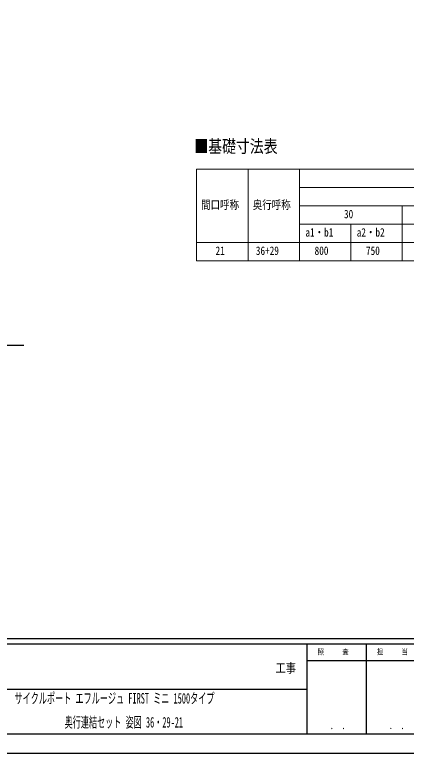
# Model space of a CAD drawing. Units: millimetres, scale not verified. Extents: x -14718 to 14718, y -10395 to 10395.
# Drawn here: x 551 to 5885, y -10395 to -330 of the extents above; entities that cross this region are included whole.
import ezdxf
from ezdxf.enums import TextEntityAlignment as Align

# ---------------------------------------------------------------- set-up
doc = ezdxf.new("R2010")
doc.units = ezdxf.units.MM
doc.header["$LTSCALE"] = 40
doc.layers.add('0-1_TABLE1', color=7, linetype='Continuous', lineweight=18)
for name, color, linetype in [('0-2_USER1', 3, 'Continuous'), ('0-5_YKK_A1', 4, 'Continuous'), ('0-7_YKK_ZWAK', 7, 'Continuous')]:
    doc.layers.add(name, color=color, linetype=linetype)
doc.styles.add('ＭＳ ゴシック', font='')
doc.styles.get('ＭＳ ゴシック').set_extended_font_data('MS Gothic')

msp = doc.modelspace()

# ---------------------------------------------------------------- linework, layer by layer
at = {"layer": '0-1_TABLE1'}
for p, q in [((3029.77, -2434.1), (12829.77, -2434.1)), ((3029.77, -2434.1), (3029.77, -3684.1)), ((3729.77, -2434.1), (3729.77, -3684.1)), ((4429.77, -2684.1), (12829.77, -2684.1)), ((4429.77, -2934.1), (12829.77, -2934.1)), ((4429.77, -3184.1), (12829.77, -3184.1)), ((5129.77, -3184.1), (5129.77, -3684.1)), ((3029.77, -3684.1), (12829.77, -3684.1))]:
    msp.add_line(p, q, dxfattribs=at)
for points in [[(4429.77, -2434.1), (4429.77, -3434.1), (4429.77, -3684.1)], [(5829.77, -2934.1), (5829.77, -3434.1), (5829.77, -3684.1)], [(3029.77, -3434.1), (4429.77, -3434.1), (12829.77, -3434.1)]]:
    msp.add_lwpolyline(points, dxfattribs=at)
at = {"layer": '0-5_YKK_A1'}
msp.add_line((674.75, -4837.51), (-693.03, -4837.51), dxfattribs=at)
at = {"layer": '0-7_YKK_ZWAK'}
for p, q in [((13632.57, -8837.5), (-13667.43, -8837.5)), ((4532.57, -8907.5), (-17.43, -8907.5)), ((5337.57, -8907.5), (5337.57, -10132.5)), ((6947.57, -9135), (4532.57, -9135)), ((-17.43, -9520), (4532.57, -9520)), ((-17.43, -10132.5), (4532.57, -10132.5)), ((4532.57, -10132.5), (6947.57, -10132.5))]:
    msp.add_line(p, q, dxfattribs=at)
msp.add_lwpolyline([(-14717.5, -10395), (14717.5, -10395), (14717.5, 10395), (-14717.5, 10395)], close=True, dxfattribs=at)
msp.add_lwpolyline([(6947.57, -8907.5), (4532.57, -8907.5), (4532.57, -10132.5)], dxfattribs=at)

# ---------------------------------------------------------------- texts
at = {"layer": '0-1_TABLE1', "style": 'ＭＳ ゴシック', "width": 0.8}
for s, p in [('間口呼称', (3089.97, -3012.85)), ('奥行呼称', (3794.17, -3012.85)), ('30', (5037.37, -3137.85)), ('a1・b1', (4510.97, -3387.85)), ('a2・b2', (5210.97, -3387.85)), ('21', (3287.37, -3637.85)), ('36+29', (3836.17, -3637.85)), ('800', (4636.97, -3637.85)), ('750', (5336.97, -3637.85))]:
    msp.add_text(s, height=115.5, dxfattribs=at).set_placement(p, align=Align.BOTTOM_LEFT)
at = {"layer": '0-2_USER1', "style": 'ＭＳ ゴシック'}
for s, height, width, p in [('■基礎寸法表', 173.2, 0.8, (2998.29, -2261.3)), ('サイクルポート エフルージュ FIRST ミニ 1500タイプ', 143.7, 0.55, (547.14, -9760.92)), ('奥行連結セット 姿図 36・29-21', 143.7, 0.55, (1229.88, -10087.58))]:
    msp.add_text(s, height=height, dxfattribs=dict(at, width=width)).set_placement(p, align=Align.BOTTOM_LEFT)
at = {"layer": '0-7_YKK_ZWAK', "style": 'ＭＳ ゴシック', "width": 0.8}
for s, height, p in [('照     査', 76.98, (4677.47, -9073.75)), ('担     当', 76.98, (5485.27, -9073.75)), ('工事', 128.3, (4103.17, -9336.13)), ('． ．', 90.71, (4847.5, -10095.23)), ('． ．', 90.71, (5652.5, -10095.23))]:
    msp.add_text(s, height=height, dxfattribs=at).set_placement(p, align=Align.BOTTOM_LEFT)

doc.saveas('drawing.dxf')
